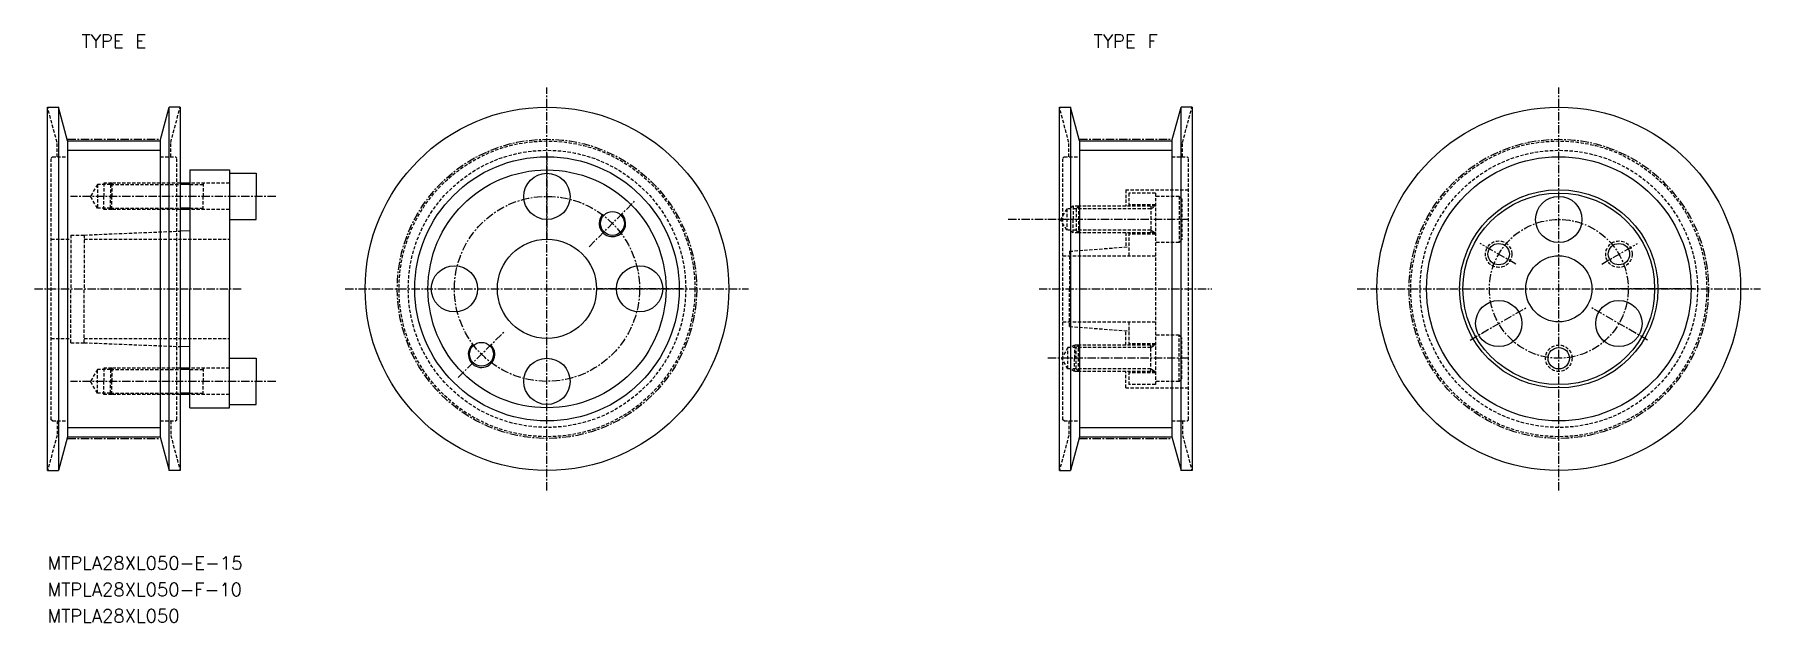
# Model space of a CAD drawing. Extents: x 26 to 287, y 61 to 150.
import ezdxf
from ezdxf.enums import TextEntityAlignment as Align

# ---------------------------------------------------------------- set-up
doc = ezdxf.new("R2010")
doc.units = 0
doc.linetypes.add('CENTER', pattern=[2, 1.25, -0.25, 0.25, -0.25])
doc.linetypes.add('DASHED', pattern=[0.75, 0.5, -0.25])
doc.layers.get('0').update_dxf_attribs({"linetype": 'CONTINUOUS'})
doc.layers.add('CENTER', color=1, linetype='CENTER')
doc.styles.add('MISUMI', font='txt.shx')

msp = doc.modelspace()

# ---------------------------------------------------------------- linework, layer by layer
at = {"color": 7, "linetype": 'CONTINUOUS'}
for p, q in [((27.75, 139.1), (29.41, 139.1)), ((27.75, 84.1), (27.75, 139.1)), ((30.78, 133.98), (29.41, 139.1)), ((29.41, 139.1), (29.41, 84.1)), ((44.78, 133.98), (46.15, 139.1)), ((47.8, 139.1), (46.15, 139.1)), ((46.15, 84.1), (46.15, 139.1)), ((47.8, 139.1), (47.8, 84.1)), ((180.78, 139.1), (182.43, 139.1)), ((180.78, 84.1), (180.78, 139.1)), ((183.8, 133.98), (182.43, 139.1)), ((182.43, 139.1), (182.43, 84.1)), ((197.8, 133.98), (199.17, 139.1)), ((200.83, 139.1), (199.17, 139.1)), ((199.17, 84.1), (199.17, 139.1)), ((200.83, 139.1), (200.83, 84.1)), ((30.78, 133.98), (30.78, 89.21)), ((30.78, 133.98), (44.78, 133.98)), ((44.78, 133.98), (44.78, 89.21)), ((183.8, 133.98), (183.8, 89.21)), ((183.8, 133.98), (197.8, 133.98)), ((197.8, 133.98), (197.8, 89.21)), ((49.28, 129.6), (49.28, 127.6)), ((49.28, 129.6), (55.28, 129.6)), ((55.28, 129.6), (55.28, 129.1)), ((55.28, 129.1), (55.28, 122.1)), ((55.28, 129.1), (59.28, 129.1)), ((59.28, 129.1), (59.28, 125.6)), ((49.28, 127.6), (47.8, 127.6)), ((49.28, 127.6), (49.28, 123.6)), ((59.28, 122.1), (59.28, 125.6)), ((49.28, 123.6), (47.8, 123.6)), ((49.28, 123.6), (49.28, 120.4)), ((49.28, 120.4), (47.8, 120.34)), ((49.28, 120.4), (49.28, 111.6)), ((55.28, 122.1), (55.28, 111.6)), ((55.28, 122.1), (59.28, 122.1)), ((49.28, 102.8), (49.28, 111.6)), ((55.28, 101.1), (55.28, 111.6)), ((49.28, 102.8), (47.8, 102.86)), ((49.28, 99.6), (49.28, 102.8)), ((49.28, 99.6), (47.8, 99.6)), ((49.28, 95.6), (49.28, 99.6)), ((55.28, 94.1), (55.28, 101.1)), ((55.28, 101.1), (59.28, 101.1)), ((59.28, 101.1), (59.28, 97.6)), ((59.28, 94.1), (59.28, 97.6)), ((49.28, 95.6), (47.8, 95.6)), ((49.28, 93.6), (49.28, 95.6)), ((55.28, 93.6), (55.28, 94.1)), ((55.28, 94.1), (59.28, 94.1)), ((49.28, 93.6), (55.28, 93.6)), ((30.78, 89.21), (29.41, 84.1)), ((30.78, 89.21), (44.78, 89.21)), ((44.78, 89.21), (46.15, 84.1)), ((183.8, 89.21), (182.43, 84.1)), ((183.8, 89.21), (197.8, 89.21)), ((197.8, 89.21), (199.17, 84.1)), ((27.75, 84.1), (29.41, 84.1)), ((47.8, 84.1), (46.15, 84.1)), ((180.78, 84.1), (182.43, 84.1)), ((200.83, 84.1), (199.17, 84.1))]:
    msp.add_line(p, q, dxfattribs=at)
at = {"color": 3, "linetype": 'DASHED'}
for p, q in [((29.18, 133.77), (27.75, 139.1)), ((46.38, 133.77), (47.8, 139.1)), ((182.2, 133.77), (180.78, 139.1)), ((199.4, 133.77), (200.83, 139.1)), ((29.18, 131.6), (29.18, 133.77)), ((46.38, 131.6), (46.38, 133.77)), ((182.2, 131.6), (182.2, 133.77)), ((199.4, 131.6), (199.4, 133.77)), ((28.48, 131.6), (28.28, 131.4)), ((28.28, 91.8), (28.28, 131.4)), ((28.48, 131.6), (30.78, 131.6)), ((44.78, 131.6), (47.08, 131.6)), ((47.08, 131.6), (47.28, 131.4)), ((47.28, 91.8), (47.28, 131.4)), ((181.5, 131.6), (181.3, 131.4)), ((181.3, 91.8), (181.3, 131.4)), ((181.5, 131.6), (183.8, 131.6)), ((197.8, 131.6), (200.1, 131.6)), ((200.1, 131.6), (200.3, 131.4)), ((200.3, 91.8), (200.3, 131.4)), ((35.28, 127.4), (34.24, 125.6)), ((35.28, 123.8), (34.24, 125.6)), ((35.28, 127.4), (35.28, 123.8)), ((37.28, 127.4), (35.28, 127.4)), ((36.28, 127.6), (36.28, 125.6)), ((37.48, 127.6), (36.28, 127.6)), ((36.28, 123.6), (36.28, 125.6)), ((37.48, 127.6), (37.28, 127.4)), ((37.28, 127.4), (47.8, 127.4)), ((37.28, 127.4), (37.28, 125.6)), ((37.28, 123.8), (37.28, 125.6)), ((47.8, 127.6), (37.48, 127.6)), ((37.48, 127.6), (37.48, 125.6)), ((37.48, 123.6), (37.48, 125.6)), ((55.28, 127.6), (49.28, 127.6)), ((49.28, 127.4), (51.28, 127.4)), ((51.28, 127.6), (51.28, 125.6)), ((51.28, 123.6), (51.28, 125.6)), ((190.8, 126.6), (200.3, 126.6)), ((190.8, 126.6), (190.8, 124.1)), ((195.3, 126.1), (191.3, 126.1)), ((191.3, 126.1), (191.3, 124.1)), ((195.3, 126.1), (195.3, 97.1)), ((198.9, 125.6), (195.3, 125.6)), ((198.9, 125.6), (198.9, 118.6)), ((198.9, 125.6), (199.3, 125.2)), ((37.28, 123.8), (35.28, 123.8)), ((37.48, 123.6), (36.28, 123.6)), ((37.28, 123.8), (47.8, 123.8)), ((37.48, 123.6), (37.28, 123.8)), ((47.8, 123.6), (37.48, 123.6)), ((49.28, 123.8), (51.28, 123.8)), ((55.28, 123.6), (49.28, 123.6)), ((181.88, 123.72), (180.95, 122.1)), ((181.88, 123.72), (181.88, 120.48)), ((183.3, 123.72), (181.88, 123.72)), ((182.88, 124.1), (182.23, 123.72)), ((182.88, 124.1), (182.88, 122.1)), ((183.68, 124.1), (182.88, 124.1)), ((183.3, 123.72), (183.68, 124.1)), ((194.6, 123.72), (183.3, 123.72)), ((183.3, 123.72), (183.3, 120.48)), ((195.3, 124.1), (183.68, 124.1)), ((183.68, 124.1), (183.68, 120.1)), ((195.3, 124.3), (191.3, 124.3)), ((194.6, 124.1), (194.6, 120.1)), ((194.6, 123.72), (195.26, 124.1)), ((199.3, 125.2), (199.3, 119)), ((33.28, 119.75), (47.8, 120.34)), ((181.88, 120.48), (180.95, 122.1)), ((183.3, 120.48), (181.88, 120.48)), ((182.88, 120.1), (182.23, 120.48)), ((182.88, 120.1), (182.88, 122.1)), ((183.68, 120.1), (183.01, 120.1)), ((194.6, 120.48), (183.3, 120.48)), ((183.68, 120.1), (183.3, 120.48)), ((195.3, 120.1), (183.68, 120.1)), ((190.8, 120.1), (190.8, 117.94)), ((191.3, 120.1), (191.3, 116.6)), ((194.6, 120.48), (195.26, 120.1)), ((28.28, 119.1), (31.28, 119.1)), ((31.28, 119.75), (31.28, 111.6)), ((31.28, 119.75), (33.28, 119.75)), ((33.28, 119.75), (33.28, 111.6)), ((33.28, 119.1), (55.28, 119.1)), ((182.3, 117.29), (191.3, 117.97)), ((195.3, 119.9), (191.3, 119.9)), ((198.9, 118.6), (195.3, 118.6)), ((198.9, 118.6), (199.3, 119)), ((181.3, 116.6), (195.3, 116.6)), ((182.3, 117.29), (182.3, 111.6)), ((31.28, 103.45), (31.28, 111.6)), ((33.28, 103.45), (33.28, 111.6)), ((182.3, 105.91), (182.3, 111.6)), ((181.3, 106.6), (195.3, 106.6)), ((182.3, 105.91), (191.3, 105.22)), ((190.8, 103.1), (190.8, 105.26)), ((191.3, 106.6), (191.3, 103.1)), ((198.9, 104.6), (195.3, 104.6)), ((198.9, 97.6), (198.9, 104.6)), ((198.9, 104.6), (199.3, 104.2)), ((28.28, 104.1), (31.28, 104.1)), ((31.28, 103.45), (33.28, 103.45)), ((33.28, 104.1), (55.28, 104.1)), ((33.28, 103.45), (47.8, 102.86)), ((182.07, 102.72), (181.13, 101.1)), ((182.07, 99.48), (182.07, 102.72)), ((183.3, 102.72), (182.07, 102.72)), ((183.07, 103.1), (182.41, 102.72)), ((183.68, 103.1), (183.01, 103.1)), ((183.07, 103.1), (183.07, 101.1)), ((183.68, 103.1), (183.3, 102.72)), ((194.6, 102.72), (183.3, 102.72)), ((183.3, 99.48), (183.3, 102.72)), ((195.3, 103.1), (183.68, 103.1)), ((183.68, 99.1), (183.68, 103.1)), ((195.3, 103.3), (191.3, 103.3)), ((194.6, 99.1), (194.6, 103.1)), ((194.6, 102.72), (195.26, 103.1)), ((199.3, 98), (199.3, 104.2)), ((35.28, 99.4), (34.24, 97.6)), ((37.28, 99.4), (35.28, 99.4)), ((35.28, 95.8), (35.28, 99.4)), ((36.28, 99.6), (36.28, 97.6)), ((37.48, 99.6), (36.28, 99.6)), ((37.48, 99.6), (37.28, 99.4)), ((37.28, 99.4), (47.8, 99.4)), ((37.28, 99.4), (37.28, 97.6)), ((47.8, 99.6), (37.48, 99.6)), ((37.48, 99.6), (37.48, 97.6)), ((55.28, 99.6), (49.28, 99.6)), ((49.28, 99.4), (51.28, 99.4)), ((51.28, 99.6), (51.28, 97.6)), ((182.07, 99.48), (181.13, 101.1)), ((183.3, 99.48), (182.07, 99.48)), ((183.07, 99.1), (182.41, 99.48)), ((183.07, 99.1), (183.07, 101.1)), ((194.6, 99.48), (183.3, 99.48)), ((183.3, 99.48), (183.68, 99.1)), ((194.6, 99.48), (195.26, 99.1)), ((35.28, 95.8), (34.24, 97.6)), ((36.28, 95.6), (36.28, 97.6)), ((37.28, 95.8), (37.28, 97.6)), ((37.48, 95.6), (37.48, 97.6)), ((51.28, 95.6), (51.28, 97.6)), ((183.68, 99.1), (183.07, 99.1)), ((195.3, 99.1), (183.68, 99.1)), ((190.8, 96.6), (190.8, 99.1)), ((190.8, 96.6), (200.3, 96.6)), ((191.3, 99.1), (191.3, 97.1)), ((195.3, 98.9), (191.3, 98.9)), ((195.3, 97.1), (191.3, 97.1)), ((198.9, 97.6), (195.3, 97.6)), ((198.9, 97.6), (199.3, 98)), ((37.28, 95.8), (35.28, 95.8)), ((37.48, 95.6), (36.28, 95.6)), ((37.28, 95.8), (47.8, 95.8)), ((37.48, 95.6), (37.28, 95.8)), ((47.8, 95.6), (37.48, 95.6)), ((49.28, 95.8), (51.28, 95.8)), ((55.28, 95.6), (49.28, 95.6)), ((28.48, 91.6), (28.28, 91.8)), ((28.48, 91.6), (30.78, 91.6)), ((29.18, 91.6), (29.18, 89.42)), ((44.78, 91.6), (47.08, 91.6)), ((46.38, 91.6), (46.38, 89.42)), ((47.08, 91.6), (47.28, 91.8)), ((181.5, 91.6), (181.3, 91.8)), ((181.5, 91.6), (183.8, 91.6)), ((182.2, 91.6), (182.2, 89.42)), ((197.8, 91.6), (200.1, 91.6)), ((199.4, 91.6), (199.4, 89.42)), ((200.1, 91.6), (200.3, 91.8)), ((29.18, 89.42), (27.75, 84.1)), ((46.38, 89.42), (47.8, 84.1)), ((182.2, 89.42), (180.78, 84.1)), ((199.4, 89.42), (200.83, 84.1))]:
    msp.add_line(p, q, dxfattribs=at)
at = {"color": 3, "linetype": 'CONTINUOUS'}
for p, q in [((30.78, 132.58), (44.78, 132.58)), ((183.8, 132.58), (197.8, 132.58)), ((30.78, 90.61), (44.78, 90.61)), ((183.8, 90.61), (197.8, 90.61))]:
    msp.add_line(p, q, dxfattribs=at)
at = {"color": 3}
for p, q in [((49.28, 127.4), (47.8, 127.4)), ((49.28, 123.8), (47.8, 123.8)), ((49.28, 99.4), (47.8, 99.4)), ((49.28, 95.8), (47.8, 95.8))]:
    msp.add_line(p, q, dxfattribs=at)
at = {"color": 7, "linetype": 'CONTINUOUS'}
for centre, radius in [((103.28, 111.6), 27.5), ((256.3, 111.6), 27.5), ((103.28, 111.6), 20), ((256.3, 111.6), 20), ((103.28, 111.6), 18), ((103.28, 111.6), 18), ((103.28, 125.6), 3.5), ((256.3, 111.6), 15), ((256.3, 111.6), 14.5), ((256.3, 122.1), 3.5), ((113.18, 121.5), 1.8), ((103.28, 111.6), 7.5), ((247.21, 116.85), 1.62), ((265.4, 116.85), 1.62), ((89.28, 111.6), 3.5), ((117.28, 111.6), 3.5), ((256.3, 111.6), 5), ((247.21, 106.35), 3.5), ((265.4, 106.35), 3.5), ((93.38, 101.7), 1.8), ((256.3, 101.1), 1.62), ((103.28, 97.6), 3.5)]:
    msp.add_circle(centre, radius, dxfattribs=at)
at = {"color": 3, "linetype": 'DASHED'}
for centre, radius in [((103.28, 111.6), 22.38), ((256.3, 111.6), 22.38), ((103.28, 111.6), 20.98), ((256.3, 111.6), 20.98), ((247.21, 116.85), 2), ((265.4, 116.85), 2), ((256.3, 101.1), 2)]:
    msp.add_circle(centre, radius, dxfattribs=at)
at = {"color": 3}
for centre in [(113.18, 121.5), (93.38, 101.7)]:
    msp.add_arc(centre, 2, 135, 47, dxfattribs=at)
at = {"layer": 'CENTER', "color": 1, "linetype": 'CENTER'}
for p, q in [((103.28, 81.1), (103.28, 142.1)), ((256.3, 81.1), (256.3, 142.1)), ((30.78, 134.24), (44.78, 134.24)), ((183.8, 134.24), (197.8, 134.24)), ((103.28, 132.1), (103.28, 119.1)), ((62.28, 125.6), (31.24, 125.6)), ((109.64, 117.96), (116.71, 125.03)), ((200.3, 122.1), (173.01, 122.1)), ((249.81, 115.35), (244.4, 118.47)), ((262.8, 115.35), (268.21, 118.47)), ((25.78, 111.6), (57.2, 111.6)), ((72.78, 111.6), (133.78, 111.6)), ((82.78, 111.6), (95.78, 111.6)), ((123.78, 111.6), (110.78, 111.6)), ((177.7, 111.6), (203.84, 111.6)), ((225.8, 111.6), (286.8, 111.6)), ((235.8, 111.6), (248.8, 111.6)), ((276.8, 111.6), (263.8, 111.6)), ((242.88, 103.85), (251.54, 108.85)), ((269.73, 103.85), (261.07, 108.85)), ((89.84, 98.16), (96.91, 105.23)), ((103.28, 91.1), (103.28, 104.1)), ((256.3, 91.1), (256.3, 104.1)), ((200.3, 101.1), (179.01, 101.1)), ((62.28, 97.6), (31.24, 97.6)), ((30.78, 88.96), (44.78, 88.96)), ((183.8, 88.96), (197.8, 88.96))]:
    msp.add_line(p, q, dxfattribs=at)
for centre, radius in [((103.28, 111.6), 22.64), ((256.3, 111.6), 22.64), ((103.28, 111.6), 14), ((256.3, 111.6), 10.5)]:
    msp.add_circle(centre, radius, dxfattribs=at)

# ---------------------------------------------------------------- texts
at = {"color": 7, "linetype": 'CONTINUOUS', "style": 'MISUMI'}
for s, p in [('TYPE E', (37.78, 149.1)), ('TYPE F', (190.8, 149.1))]:
    msp.add_text(s, height=2, dxfattribs=at).set_placement(p, align=Align.MIDDLE_CENTER)
for s, p in [('MTPLA28XL050-E-15', (27.75, 69.1)), ('MTPLA28XL050-F-10', (27.75, 65.1)), ('MTPLA28XL050', (27.75, 61.1))]:
    msp.add_text(s, height=2, dxfattribs=at).set_placement(p)

doc.saveas('drawing.dxf')
